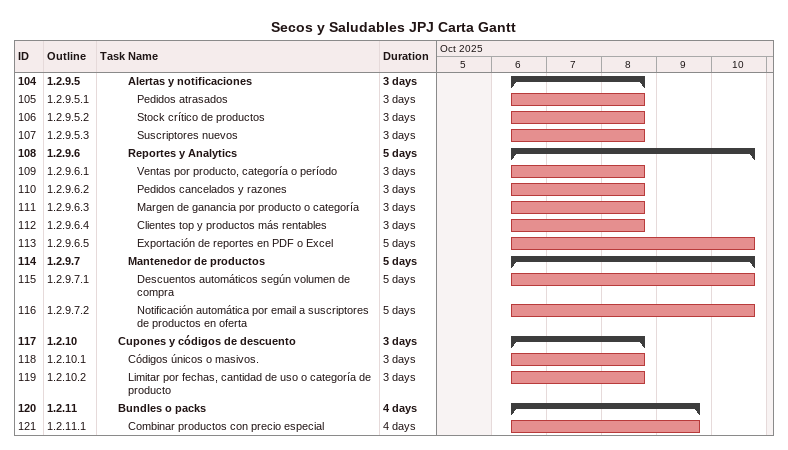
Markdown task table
Secos y Saludables JPJ Carta Gantt

| ID | WBS | Task | Duration | Start | Finish |
|---|---|---|---|---|---|
| 104 | 1.2.9.5 | **Alertas y notificaciones** | 3d | 2025-10-06 | 2025-10-08 |
| 105 | 1.2.9.5.1 | Pedidos atrasados | 3d | 2025-10-06 | 2025-10-08 |
| 106 | 1.2.9.5.2 | Stock crítico de productos | 3d | 2025-10-06 | 2025-10-08 |
| 107 | 1.2.9.5.3 | Suscriptores nuevos | 3d | 2025-10-06 | 2025-10-08 |
| 108 | 1.2.9.6 | **Reportes y Analytics** | 5d | 2025-10-06 | 2025-10-10 |
| 109 | 1.2.9.6.1 | Ventas por producto, categoría o período | 3d | 2025-10-06 | 2025-10-08 |
| 110 | 1.2.9.6.2 | Pedidos cancelados y razones | 3d | 2025-10-06 | 2025-10-08 |
| 111 | 1.2.9.6.3 | Margen de ganancia por producto o categoría | 3d | 2025-10-06 | 2025-10-08 |
| 112 | 1.2.9.6.4 | Clientes top y productos más rentables | 3d | 2025-10-06 | 2025-10-08 |
| 113 | 1.2.9.6.5 | Exportación de reportes en PDF o Excel | 5d | 2025-10-06 | 2025-10-10 |
| 114 | 1.2.9.7 | **Mantenedor de productos** | 5d | 2025-10-06 | 2025-10-10 |
| 115 | 1.2.9.7.1 | Descuentos automáticos según volumen de compra | 5d | 2025-10-06 | 2025-10-10 |
| 116 | 1.2.9.7.2 | Notificación automática por email a suscriptores de productos en oferta | 5d | 2025-10-06 | 2025-10-10 |
| 117 | 1.2.10 | **Cupones y códigos de descuento** | 3d | 2025-10-06 | 2025-10-08 |
| 118 | 1.2.10.1 | Códigos únicos o masivos. | 3d | 2025-10-06 | 2025-10-08 |
| 119 | 1.2.10.2 | Limitar por fechas, cantidad de uso o categoría de producto | 3d | 2025-10-06 | 2025-10-08 |
| 120 | 1.2.11 | **Bundles o packs** | 4d | 2025-10-06 | 2025-10-09 |
| 121 | 1.2.11.1 | Combinar productos con precio especial | 4d | 2025-10-06 | 2025-10-09 |
